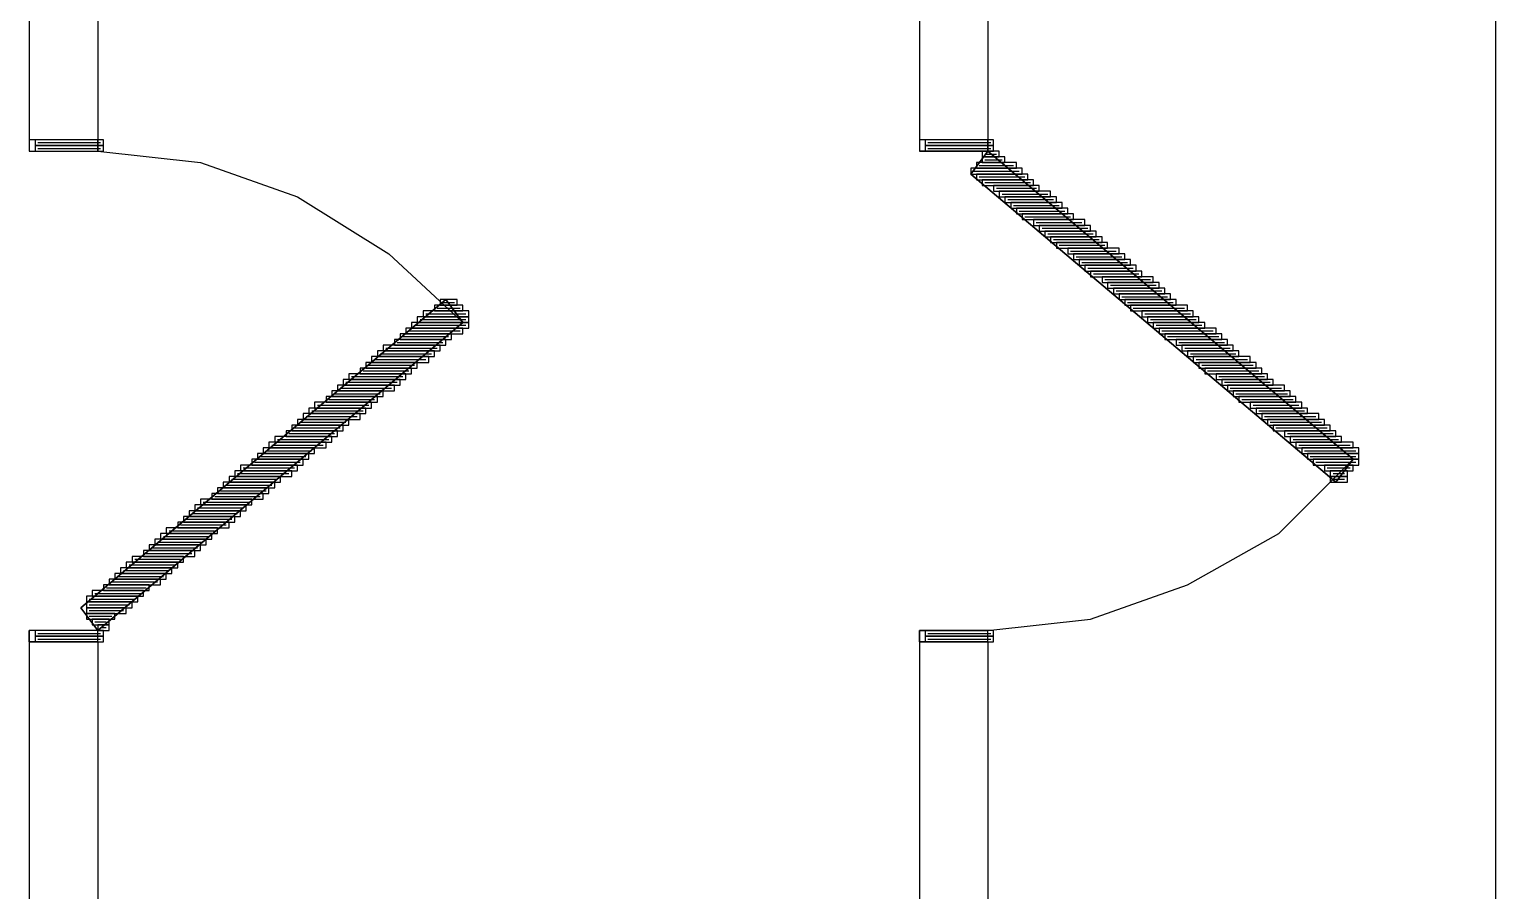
# Model space of a CAD drawing. Header units: millimetres. Extents: x 32 to 412, y 50 to 564.
# Drawn here: x 238.22 to 260, y 221.36 to 234.15 of the extents above; entities that cross this region are included whole.
import ezdxf

# ---------------------------------------------------------------- set-up
doc = ezdxf.new("R2010")
doc.units = ezdxf.units.MM
doc.layers.add('lease-plan', color=7, linetype='CONTINUOUS')

msp = doc.modelspace()

# ---------------------------------------------------------------- linework, layer by layer
at = {"layer": 'lease-plan', "color": 7}
for points in [[(238.22, 241.498), (238.22, 232.515)], [(239.237, 241.498), (239.237, 232.515)], [(251.441, 241.498), (251.441, 232.515)], [(252.458, 241.498), (252.458, 232.515)], [(260, 241.498), (260, 208.192)], [(239.237, 232.515), (238.22, 232.515)], [(238.22, 232.345), (239.237, 232.345), (239.237, 232.515), (238.22, 232.515), (238.22, 232.345), (238.22, 232.345), (239.237, 232.345), (239.237, 232.515), (238.22, 232.515), (238.22, 232.345), (238.22, 232.345)], [(238.22, 232.515), (238.22, 232.345)], [(238.305, 232.43), (239.322, 232.43), (239.322, 232.515), (238.305, 232.515), (238.305, 232.43), (238.305, 232.43)], [(238.305, 232.345), (239.322, 232.345), (239.322, 232.43), (238.305, 232.43), (238.305, 232.345), (238.305, 232.345)], [(238.348, 232.472), (239.279, 232.472)], [(239.237, 232.515), (239.237, 232.345)], [(252.458, 232.515), (251.441, 232.515)], [(251.441, 232.345), (252.458, 232.345), (252.458, 232.515), (251.441, 232.515), (251.441, 232.345), (251.441, 232.345), (252.458, 232.345), (252.458, 232.515), (251.441, 232.515), (251.441, 232.345), (251.441, 232.345)], [(251.441, 232.515), (251.441, 232.345)], [(251.526, 232.43), (252.542, 232.43), (252.542, 232.515), (251.526, 232.515), (251.526, 232.43), (251.526, 232.43)], [(251.526, 232.345), (252.542, 232.345), (252.542, 232.43), (251.526, 232.43), (251.526, 232.345), (251.526, 232.345)], [(251.568, 232.472), (252.5, 232.472)], [(252.458, 232.515), (252.458, 232.345)], [(238.22, 232.345), (239.237, 232.345), (240.763, 232.176), (242.203, 231.667), (243.559, 230.82), (244.661, 229.803)], [(238.348, 232.387), (239.279, 232.387)], [(252.458, 232.345), (251.441, 232.345)], [(251.568, 232.387), (252.5, 232.387)], [(252.458, 232.345), (257.881, 227.769), (257.627, 227.43), (252.204, 232.006), (252.458, 232.345), (252.458, 232.345)], [(257.881, 227.769), (257.627, 227.43), (252.204, 232.006), (252.458, 232.345), (257.881, 227.769), (252.458, 232.345)], [(252.458, 232.345), (252.204, 232.006)], [(252.288, 232.091), (252.881, 232.091), (252.881, 232.176), (252.288, 232.176), (252.288, 232.091), (252.288, 232.091)], [(252.373, 232.26), (252.627, 232.26), (252.627, 232.345), (252.373, 232.345), (252.373, 232.26), (252.373, 232.26)], [(252.373, 232.176), (252.712, 232.176), (252.712, 232.26), (252.373, 232.26), (252.373, 232.176), (252.373, 232.176)], [(252.415, 232.303), (252.585, 232.303)], [(252.415, 232.218), (252.669, 232.218)], [(252.204, 232.006), (252.966, 232.006), (252.966, 232.091), (252.204, 232.091), (252.204, 232.006), (252.204, 232.006)], [(252.204, 232.006), (257.627, 227.43), (257.881, 227.769)], [(252.245, 232.048), (252.923, 232.048)], [(252.288, 231.921), (253.051, 231.921), (253.051, 232.006), (252.288, 232.006), (252.288, 231.921), (252.288, 231.921)], [(252.33, 232.133), (252.838, 232.133)], [(252.33, 231.964), (253.007, 231.964)], [(252.373, 231.837), (253.136, 231.837), (253.136, 231.921), (252.373, 231.921), (252.373, 231.837), (252.373, 231.837)], [(252.415, 231.879), (253.092, 231.879)], [(252.542, 231.752), (253.22, 231.752), (253.22, 231.837), (252.542, 231.837), (252.542, 231.752), (252.542, 231.752)], [(252.585, 231.794), (253.178, 231.794)], [(252.627, 231.667), (253.39, 231.667), (253.39, 231.752), (252.627, 231.752), (252.627, 231.667), (252.627, 231.667)], [(252.669, 231.709), (253.346, 231.709)], [(252.712, 231.582), (253.475, 231.582), (253.475, 231.667), (252.712, 231.667), (252.712, 231.582), (252.712, 231.582)], [(252.754, 231.625), (253.431, 231.625)], [(252.797, 231.498), (253.559, 231.498), (253.559, 231.582), (252.797, 231.582), (252.797, 231.498), (252.797, 231.498)], [(252.838, 231.54), (253.516, 231.54)], [(252.881, 231.413), (253.644, 231.413), (253.644, 231.498), (252.881, 231.498), (252.881, 231.413), (252.881, 231.413)], [(252.923, 231.455), (253.601, 231.455)], [(252.966, 231.328), (253.729, 231.328), (253.729, 231.413), (252.966, 231.413), (252.966, 231.328), (252.966, 231.328)], [(253.008, 231.37), (253.685, 231.37)], [(253.136, 231.243), (253.898, 231.243), (253.898, 231.328), (253.136, 231.328), (253.136, 231.243), (253.136, 231.243)], [(253.177, 231.286), (253.855, 231.286)], [(253.22, 231.159), (253.983, 231.159), (253.983, 231.243), (253.22, 231.243), (253.22, 231.159), (253.22, 231.159)], [(253.262, 231.201), (253.94, 231.201)], [(253.305, 231.074), (254.068, 231.074), (254.068, 231.159), (253.305, 231.159), (253.305, 231.074), (253.305, 231.074)], [(253.347, 231.116), (254.024, 231.116)], [(253.39, 230.989), (254.153, 230.989), (254.153, 231.074), (253.39, 231.074), (253.39, 230.989), (253.39, 230.989)], [(253.431, 231.031), (254.109, 231.031)], [(253.475, 230.904), (254.237, 230.904), (254.237, 230.989), (253.475, 230.989), (253.475, 230.904), (253.475, 230.904)], [(253.516, 230.947), (254.194, 230.947)], [(253.644, 230.82), (254.407, 230.82), (254.407, 230.904), (253.644, 230.904), (253.644, 230.82), (253.644, 230.82)], [(253.686, 230.862), (254.363, 230.862)], [(253.729, 230.735), (254.492, 230.735), (254.492, 230.82), (253.729, 230.82), (253.729, 230.735), (253.729, 230.735)], [(253.77, 230.777), (254.448, 230.777)], [(253.814, 230.65), (254.576, 230.65), (254.576, 230.735), (253.814, 230.735), (253.814, 230.65), (253.814, 230.65)], [(253.855, 230.692), (254.533, 230.692)], [(253.898, 230.565), (254.661, 230.565), (254.661, 230.65), (253.898, 230.65), (253.898, 230.565), (253.898, 230.565)], [(253.94, 230.608), (254.618, 230.608)], [(253.983, 230.481), (254.746, 230.481), (254.746, 230.565), (253.983, 230.565), (253.983, 230.481), (253.983, 230.481)], [(254.025, 230.523), (254.702, 230.523)], [(254.153, 230.396), (254.915, 230.396), (254.915, 230.481), (254.153, 230.481), (254.153, 230.396), (254.153, 230.396)], [(254.194, 230.438), (254.872, 230.438)], [(254.237, 230.311), (255, 230.311), (255, 230.396), (254.237, 230.396), (254.237, 230.311), (254.237, 230.311)], [(254.279, 230.353), (254.957, 230.353)], [(254.322, 230.226), (255.085, 230.226), (255.085, 230.311), (254.322, 230.311), (254.322, 230.226), (254.322, 230.226)], [(254.364, 230.269), (255.041, 230.269)], [(254.407, 230.142), (255.17, 230.142), (255.17, 230.226), (254.407, 230.226), (254.407, 230.142), (254.407, 230.142)], [(239.237, 225.226), (244.661, 229.803), (244.407, 230.142), (238.983, 225.565), (239.237, 225.226), (239.237, 225.226)], [(244.661, 229.803), (244.407, 230.142), (238.983, 225.565), (239.237, 225.226), (244.661, 229.803), (239.237, 225.226)], [(238.983, 225.565), (244.407, 230.142), (244.661, 229.803)], [(244.237, 229.972), (244.661, 229.972), (244.661, 230.057), (244.237, 230.057), (244.237, 229.972), (244.237, 229.972)], [(244.279, 230.015), (244.618, 230.015)], [(244.322, 230.057), (244.576, 230.057), (244.576, 230.142), (244.322, 230.142), (244.322, 230.057), (244.322, 230.057)], [(244.365, 230.099), (244.534, 230.099)], [(254.448, 230.184), (255.126, 230.184)], [(254.492, 230.057), (255.254, 230.057), (255.254, 230.142), (254.492, 230.142), (254.492, 230.057), (254.492, 230.057)], [(254.533, 230.099), (255.211, 230.099)], [(254.576, 229.972), (255.424, 229.972), (255.424, 230.057), (254.576, 230.057), (254.576, 229.972), (254.576, 229.972)], [(254.618, 230.015), (255.38, 230.015)], [(243.898, 229.718), (244.746, 229.718), (244.746, 229.803), (243.898, 229.803), (243.898, 229.718), (243.898, 229.718)], [(243.983, 229.803), (244.746, 229.803), (244.746, 229.887), (243.983, 229.887), (243.983, 229.803), (243.983, 229.803)], [(244.025, 229.845), (244.702, 229.845)], [(244.068, 229.887), (244.746, 229.887), (244.746, 229.972), (244.068, 229.972), (244.068, 229.887), (244.068, 229.887)], [(244.11, 229.93), (244.703, 229.93)], [(254.746, 229.887), (255.509, 229.887), (255.509, 229.972), (254.746, 229.972), (254.746, 229.887), (254.746, 229.887)], [(254.787, 229.93), (255.465, 229.93)], [(254.831, 229.803), (255.593, 229.803), (255.593, 229.887), (254.831, 229.887), (254.831, 229.803), (254.831, 229.803)], [(254.872, 229.845), (255.55, 229.845)], [(254.915, 229.718), (255.678, 229.718), (255.678, 229.803), (254.915, 229.803), (254.915, 229.718), (254.915, 229.718)], [(243.729, 229.548), (244.492, 229.548), (244.492, 229.633), (243.729, 229.633), (243.729, 229.548), (243.729, 229.548)], [(243.77, 229.591), (244.448, 229.591)], [(243.814, 229.633), (244.661, 229.633), (244.661, 229.718), (243.814, 229.718), (243.814, 229.633), (243.814, 229.633)], [(243.855, 229.676), (244.618, 229.676)], [(243.94, 229.76), (244.702, 229.76)], [(254.957, 229.76), (255.635, 229.76)], [(255, 229.633), (255.848, 229.633), (255.848, 229.718), (255, 229.718), (255, 229.633), (255, 229.633)], [(255.042, 229.676), (255.804, 229.676)], [(255.085, 229.548), (255.932, 229.548), (255.932, 229.633), (255.085, 229.633), (255.085, 229.548), (255.085, 229.548)], [(255.126, 229.591), (255.889, 229.591)], [(243.39, 229.294), (244.237, 229.294), (244.237, 229.379), (243.39, 229.379), (243.39, 229.294), (243.39, 229.294)], [(243.475, 229.379), (244.322, 229.379), (244.322, 229.464), (243.475, 229.464), (243.475, 229.379), (243.475, 229.379)], [(243.516, 229.421), (244.279, 229.421)], [(243.644, 229.464), (244.407, 229.464), (244.407, 229.548), (243.644, 229.548), (243.644, 229.464), (243.644, 229.464)], [(243.686, 229.506), (244.363, 229.506)], [(255.254, 229.464), (256.017, 229.464), (256.017, 229.548), (255.254, 229.548), (255.254, 229.464), (255.254, 229.464)], [(255.296, 229.506), (255.973, 229.506)], [(255.339, 229.379), (256.102, 229.379), (256.102, 229.464), (255.339, 229.464), (255.339, 229.379), (255.339, 229.379)], [(255.381, 229.421), (256.058, 229.421)], [(255.424, 229.294), (256.187, 229.294), (256.187, 229.379), (255.424, 229.379), (255.424, 229.294), (255.424, 229.294)], [(243.136, 229.04), (243.898, 229.04), (243.898, 229.125), (243.136, 229.125), (243.136, 229.04), (243.136, 229.04)], [(243.22, 229.125), (243.983, 229.125), (243.983, 229.209), (243.22, 229.209), (243.22, 229.125), (243.22, 229.125)], [(243.262, 229.167), (243.94, 229.167)], [(243.305, 229.209), (244.153, 229.209), (244.153, 229.294), (243.305, 229.294), (243.305, 229.209), (243.305, 229.209)], [(243.347, 229.252), (244.109, 229.252)], [(243.431, 229.337), (244.194, 229.337)], [(255.465, 229.337), (256.143, 229.337)], [(255.509, 229.209), (256.356, 229.209), (256.356, 229.294), (255.509, 229.294), (255.509, 229.209), (255.509, 229.209)], [(255.55, 229.252), (256.312, 229.252)], [(255.593, 229.125), (256.441, 229.125), (256.441, 229.209), (255.593, 229.209), (255.593, 229.125), (255.593, 229.125)], [(255.635, 229.167), (256.397, 229.167)], [(255.678, 229.04), (256.526, 229.04), (256.526, 229.125), (255.678, 229.125), (255.678, 229.04), (255.678, 229.04)], [(242.881, 228.87), (243.729, 228.87), (243.729, 228.955), (242.881, 228.955), (242.881, 228.87), (242.881, 228.87)], [(242.923, 228.913), (243.685, 228.913)], [(242.966, 228.955), (243.814, 228.955), (243.814, 229.04), (242.966, 229.04), (242.966, 228.955), (242.966, 228.955)], [(243.008, 228.998), (243.77, 228.998)], [(243.177, 229.082), (243.855, 229.082)], [(255.72, 229.082), (256.482, 229.082)], [(255.848, 228.955), (256.61, 228.955), (256.61, 229.04), (255.848, 229.04), (255.848, 228.955), (255.848, 228.955)], [(255.889, 228.998), (256.567, 228.998)], [(255.932, 228.87), (256.695, 228.87), (256.695, 228.955), (255.932, 228.955), (255.932, 228.87), (255.932, 228.87)], [(255.974, 228.913), (256.651, 228.913)], [(242.627, 228.616), (243.39, 228.616), (243.39, 228.701), (242.627, 228.701), (242.627, 228.616), (242.627, 228.616)], [(242.712, 228.701), (243.475, 228.701), (243.475, 228.786), (242.712, 228.786), (242.712, 228.701), (242.712, 228.701)], [(242.753, 228.743), (243.431, 228.743)], [(242.797, 228.786), (243.644, 228.786), (243.644, 228.87), (242.797, 228.87), (242.797, 228.786), (242.797, 228.786)], [(242.838, 228.828), (243.601, 228.828)], [(256.017, 228.786), (256.865, 228.786), (256.865, 228.87), (256.017, 228.87), (256.017, 228.786), (256.017, 228.786)], [(256.059, 228.828), (256.821, 228.828)], [(256.102, 228.701), (256.949, 228.701), (256.949, 228.786), (256.102, 228.786), (256.102, 228.701), (256.102, 228.701)], [(256.143, 228.743), (256.906, 228.743)], [(256.187, 228.616), (257.034, 228.616), (257.034, 228.701), (256.187, 228.701), (256.187, 228.616), (256.187, 228.616)], [(242.373, 228.447), (243.22, 228.447), (243.22, 228.531), (242.373, 228.531), (242.373, 228.447), (242.373, 228.447)], [(242.415, 228.489), (243.177, 228.489)], [(242.458, 228.531), (243.305, 228.531), (243.305, 228.616), (242.458, 228.616), (242.458, 228.531), (242.458, 228.531)], [(242.499, 228.574), (243.262, 228.574)], [(242.669, 228.659), (243.346, 228.659)], [(256.228, 228.659), (256.99, 228.659)], [(256.356, 228.531), (257.119, 228.531), (257.119, 228.616), (256.356, 228.616), (256.356, 228.531), (256.356, 228.531)], [(256.398, 228.574), (257.075, 228.574)], [(256.441, 228.447), (257.204, 228.447), (257.204, 228.531), (256.441, 228.531), (256.441, 228.447), (256.441, 228.447)], [(256.482, 228.489), (257.16, 228.489)], [(242.119, 228.192), (242.881, 228.192), (242.881, 228.277), (242.119, 228.277), (242.119, 228.192), (242.119, 228.192)], [(242.203, 228.277), (242.966, 228.277), (242.966, 228.362), (242.203, 228.362), (242.203, 228.277), (242.203, 228.277)], [(242.245, 228.32), (242.923, 228.32)], [(242.288, 228.362), (243.136, 228.362), (243.136, 228.447), (242.288, 228.447), (242.288, 228.362), (242.288, 228.362)], [(242.33, 228.404), (243.092, 228.404)], [(256.526, 228.362), (257.373, 228.362), (257.373, 228.447), (256.526, 228.447), (256.526, 228.362), (256.526, 228.362)], [(256.567, 228.404), (257.329, 228.404)], [(256.61, 228.277), (257.458, 228.277), (257.458, 228.362), (256.61, 228.362), (256.61, 228.277), (256.61, 228.277)], [(256.652, 228.32), (257.414, 228.32)], [(256.695, 228.192), (257.542, 228.192), (257.542, 228.277), (256.695, 228.277), (256.695, 228.192), (256.695, 228.192)], [(241.865, 228.023), (242.712, 228.023), (242.712, 228.108), (241.865, 228.108), (241.865, 228.023), (241.865, 228.023)], [(241.906, 228.065), (242.668, 228.065)], [(242.034, 228.108), (242.797, 228.108), (242.797, 228.192), (242.034, 228.192), (242.034, 228.108), (242.034, 228.108)], [(242.076, 228.15), (242.753, 228.15)], [(242.16, 228.235), (242.838, 228.235)], [(256.737, 228.235), (257.499, 228.235)], [(256.865, 228.108), (257.627, 228.108), (257.627, 228.192), (256.865, 228.192), (256.865, 228.108), (256.865, 228.108)], [(256.906, 228.15), (257.584, 228.15)], [(256.949, 228.023), (257.712, 228.023), (257.712, 228.108), (256.949, 228.108), (256.949, 228.023), (256.949, 228.023)], [(256.991, 228.065), (257.668, 228.065)], [(241.61, 227.769), (242.373, 227.769), (242.373, 227.853), (241.61, 227.853), (241.61, 227.769), (241.61, 227.769)], [(241.695, 227.853), (242.458, 227.853), (242.458, 227.938), (241.695, 227.938), (241.695, 227.853), (241.695, 227.853)], [(241.737, 227.896), (242.414, 227.896)], [(241.78, 227.938), (242.627, 227.938), (242.627, 228.023), (241.78, 228.023), (241.78, 227.938), (241.78, 227.938)], [(241.821, 227.981), (242.584, 227.981)], [(257.034, 227.938), (257.881, 227.938), (257.881, 228.023), (257.034, 228.023), (257.034, 227.938), (257.034, 227.938)], [(257.076, 227.981), (257.838, 227.981)], [(257.119, 227.853), (257.966, 227.853), (257.966, 227.938), (257.119, 227.938), (257.119, 227.853), (257.119, 227.853)], [(257.16, 227.896), (257.923, 227.896)], [(257.204, 227.769), (257.966, 227.769), (257.966, 227.853), (257.204, 227.853), (257.204, 227.769), (257.204, 227.769)], [(241.271, 227.515), (242.119, 227.515), (242.119, 227.599), (241.271, 227.599), (241.271, 227.515), (241.271, 227.515)], [(241.356, 227.599), (242.203, 227.599), (242.203, 227.684), (241.356, 227.684), (241.356, 227.599), (241.356, 227.599)], [(241.398, 227.642), (242.16, 227.642)], [(241.526, 227.684), (242.288, 227.684), (242.288, 227.769), (241.526, 227.769), (241.526, 227.684), (241.526, 227.684)], [(241.567, 227.726), (242.245, 227.726)], [(241.652, 227.811), (242.329, 227.811)], [(251.441, 225.226), (252.458, 225.226), (253.983, 225.396), (255.424, 225.904), (256.78, 226.667), (257.881, 227.769)], [(257.245, 227.811), (257.923, 227.811)], [(257.288, 227.684), (257.966, 227.684), (257.966, 227.769), (257.288, 227.769), (257.288, 227.684), (257.288, 227.684)], [(257.331, 227.726), (257.923, 227.726)], [(257.458, 227.599), (257.881, 227.599), (257.881, 227.684), (257.458, 227.684), (257.458, 227.599), (257.458, 227.599)], [(257.499, 227.642), (257.838, 227.642)], [(257.542, 227.515), (257.797, 227.515), (257.797, 227.599), (257.542, 227.599), (257.542, 227.515), (257.542, 227.515)], [(241.102, 227.345), (241.865, 227.345), (241.865, 227.43), (241.102, 227.43), (241.102, 227.345), (241.102, 227.345)], [(241.143, 227.387), (241.821, 227.387)], [(241.187, 227.43), (241.949, 227.43), (241.949, 227.515), (241.187, 227.515), (241.187, 227.43), (241.187, 227.43)], [(241.228, 227.472), (241.906, 227.472)], [(241.313, 227.557), (242.075, 227.557)], [(257.542, 227.43), (257.797, 227.43), (257.797, 227.515), (257.542, 227.515), (257.542, 227.43), (257.542, 227.43)], [(257.585, 227.557), (257.754, 227.557)], [(257.585, 227.472), (257.754, 227.472)], [(240.763, 227.091), (241.526, 227.091), (241.526, 227.176), (240.763, 227.176), (240.763, 227.091), (240.763, 227.091)], [(240.932, 227.176), (241.695, 227.176), (241.695, 227.26), (240.932, 227.26), (240.932, 227.176), (240.932, 227.176)], [(240.974, 227.218), (241.651, 227.218)], [(241.017, 227.26), (241.78, 227.26), (241.78, 227.345), (241.017, 227.345), (241.017, 227.26), (241.017, 227.26)], [(241.059, 227.303), (241.736, 227.303)], [(240.593, 226.921), (241.356, 226.921), (241.356, 227.006), (240.593, 227.006), (240.593, 226.921), (240.593, 226.921)], [(240.635, 226.964), (241.312, 226.964)], [(240.678, 227.006), (241.441, 227.006), (241.441, 227.091), (240.678, 227.091), (240.678, 227.006), (240.678, 227.006)], [(240.72, 227.048), (241.397, 227.048)], [(240.804, 227.133), (241.482, 227.133)], [(240.254, 226.667), (241.017, 226.667), (241.017, 226.752), (240.254, 226.752), (240.254, 226.667), (240.254, 226.667)], [(240.424, 226.752), (241.187, 226.752), (241.187, 226.837), (240.424, 226.837), (240.424, 226.752), (240.424, 226.752)], [(240.465, 226.794), (241.143, 226.794)], [(240.509, 226.837), (241.271, 226.837), (241.271, 226.921), (240.509, 226.921), (240.509, 226.837), (240.509, 226.837)], [(240.55, 226.879), (241.228, 226.879)], [(240.085, 226.498), (240.848, 226.498), (240.848, 226.582), (240.085, 226.582), (240.085, 226.498), (240.085, 226.498)], [(240.126, 226.54), (240.804, 226.54)], [(240.17, 226.582), (240.932, 226.582), (240.932, 226.667), (240.17, 226.667), (240.17, 226.582), (240.17, 226.582)], [(240.211, 226.625), (240.889, 226.625)], [(240.296, 226.709), (240.973, 226.709)], [(239.746, 226.243), (240.509, 226.243), (240.509, 226.328), (239.746, 226.328), (239.746, 226.243), (239.746, 226.243)], [(239.915, 226.328), (240.678, 226.328), (240.678, 226.413), (239.915, 226.413), (239.915, 226.328), (239.915, 226.328)], [(239.957, 226.37), (240.634, 226.37)], [(240, 226.413), (240.763, 226.413), (240.763, 226.498), (240, 226.498), (240, 226.413), (240, 226.413)], [(240.042, 226.455), (240.719, 226.455)], [(239.492, 225.989), (240.254, 225.989), (240.254, 226.074), (239.492, 226.074), (239.492, 225.989), (239.492, 225.989)], [(239.576, 226.074), (240.339, 226.074), (240.339, 226.159), (239.576, 226.159), (239.576, 226.074), (239.576, 226.074)], [(239.618, 226.116), (240.296, 226.116)], [(239.661, 226.159), (240.424, 226.159), (240.424, 226.243), (239.661, 226.243), (239.661, 226.159), (239.661, 226.159)], [(239.703, 226.201), (240.38, 226.201)], [(239.787, 226.286), (240.465, 226.286)], [(239.322, 225.82), (240, 225.82), (240, 225.904), (239.322, 225.904), (239.322, 225.82), (239.322, 225.82)], [(239.365, 225.862), (239.957, 225.862)], [(239.407, 225.904), (240.17, 225.904), (240.17, 225.989), (239.407, 225.989), (239.407, 225.904), (239.407, 225.904)], [(239.448, 225.947), (240.126, 225.947)], [(239.533, 226.031), (240.211, 226.031)], [(239.068, 225.65), (239.831, 225.65), (239.831, 225.735), (239.068, 225.735), (239.068, 225.65), (239.068, 225.65)], [(239.068, 225.565), (239.746, 225.565), (239.746, 225.65), (239.068, 225.65), (239.068, 225.565), (239.068, 225.565)], [(239.109, 225.692), (239.787, 225.692)], [(239.153, 225.735), (239.915, 225.735), (239.915, 225.82), (239.153, 225.82), (239.153, 225.735), (239.153, 225.735)], [(239.194, 225.777), (239.872, 225.777)], [(239.237, 225.226), (238.983, 225.565)], [(239.068, 225.481), (239.661, 225.481), (239.661, 225.565), (239.068, 225.565), (239.068, 225.481), (239.068, 225.481)], [(239.068, 225.396), (239.492, 225.396), (239.492, 225.481), (239.068, 225.481), (239.068, 225.396), (239.068, 225.396)], [(239.109, 225.523), (239.618, 225.523)], [(239.109, 225.438), (239.448, 225.438)], [(239.11, 225.608), (239.703, 225.608)], [(238.22, 225.057), (239.237, 225.057), (239.237, 225.226), (238.22, 225.226), (238.22, 225.057), (238.22, 225.057), (239.237, 225.057), (239.237, 225.226), (238.22, 225.226), (238.22, 225.057), (238.22, 225.057)], [(238.22, 225.057), (238.22, 225.226)], [(239.237, 225.226), (238.22, 225.226)], [(238.305, 225.142), (239.322, 225.142), (239.322, 225.226), (238.305, 225.226), (238.305, 225.142), (238.305, 225.142)], [(239.153, 225.311), (239.407, 225.311), (239.407, 225.396), (239.153, 225.396), (239.153, 225.311), (239.153, 225.311)], [(239.195, 225.353), (239.364, 225.353)], [(239.237, 225.226), (239.407, 225.226), (239.407, 225.311), (239.237, 225.311), (239.237, 225.226), (239.237, 225.226)], [(239.237, 225.057), (239.237, 225.226)], [(239.28, 225.269), (239.364, 225.269)], [(251.441, 225.057), (252.458, 225.057), (252.458, 225.226), (251.441, 225.226), (251.441, 225.057), (251.441, 225.057), (252.458, 225.057), (252.458, 225.226), (251.441, 225.226), (251.441, 225.057), (251.441, 225.057)], [(251.441, 225.057), (251.441, 225.226)], [(251.526, 225.142), (252.542, 225.142), (252.542, 225.226), (251.526, 225.226), (251.526, 225.142), (251.526, 225.142)], [(252.458, 225.057), (252.458, 225.226)], [(238.22, 225.057), (238.22, 207.176)], [(239.237, 225.057), (238.22, 225.057)], [(238.305, 225.057), (239.322, 225.057), (239.322, 225.142), (238.305, 225.142), (238.305, 225.057), (238.305, 225.057)], [(238.348, 225.184), (239.279, 225.184)], [(238.348, 225.099), (239.279, 225.099)], [(239.237, 225.057), (239.237, 208.192)], [(251.441, 225.057), (251.441, 208.192)], [(252.458, 225.057), (251.441, 225.057)], [(251.526, 225.057), (252.542, 225.057), (252.542, 225.142), (251.526, 225.142), (251.526, 225.057), (251.526, 225.057)], [(251.568, 225.184), (252.5, 225.184)], [(251.568, 225.099), (252.5, 225.099)], [(252.458, 225.057), (252.458, 208.192)]]:
    msp.add_lwpolyline(points, dxfattribs=at)

doc.saveas('drawing.dxf')
